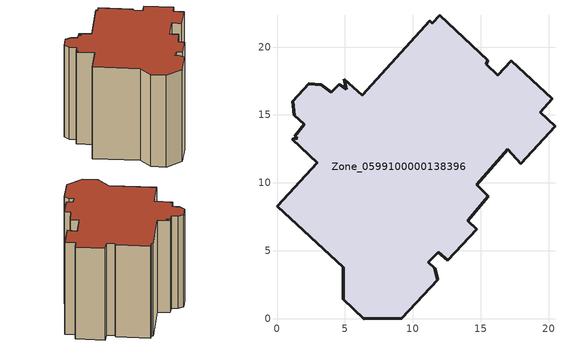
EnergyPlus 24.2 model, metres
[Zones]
Zone_0599100000138396
 floor ground (C_G): 11.41,21.73 11.98,22.34 15.49,19.03 15.39,18.75 16.26,17.91 17.22,19 20.26,16.2 19.38,15.2 20.45,14.16 17.95,11.39 16.98,12.47 14.68,9.86 15.56,9.01 14.03,7.22 14.71,6.61 12.58,4.32 11.88,4.9 11.13,4.16 11.62,3.73 11.83,2.87 9.19,0.03 6.4,0 4.87,1.45 4.88,3.8 0,8.3 2.96,11.48 1.1,13.23 1.47,13.29 1.29,13.45 2.01,14.3 1.28,14.99 1.16,16.02 2.32,17.31 3.24,17.22 3.98,16.67 4.57,17.25 5.08,16.9 4.94,17.61 6.26,16.44 11.24,21.94 z0
 wall outside (C_F): 17.22,19 16.26,17.91 15.39,18.75 15.49,19.03 11.98,22.34 11.41,21.73 11.24,21.94 6.26,16.44 4.94,17.61 5.08,16.9 4.57,17.25 3.98,16.67 3.24,17.22 2.32,17.31 1.16,16.02 1.28,14.99 2.01,14.3 1.29,13.45 1.47,13.29 1.1,13.23 2.96,11.48 0,8.3 4.88,3.8 4.87,1.45 6.4,0 9.19,0.03 11.83,2.87 11.62,3.73 11.13,4.16 11.88,4.9 12.58,4.32 14.71,6.61 14.03,7.22 15.56,9.01 14.68,9.86 16.98,12.47 17.95,11.39 20.45,14.16 19.38,15.2 20.26,16.2 17.22,19 z0:13.95
 roof outside (C_R): 11.41,21.73 11.24,21.94 6.26,16.44 4.94,17.61 5.08,16.9 4.57,17.25 3.98,16.67 3.24,17.22 2.32,17.31 1.16,16.02 1.28,14.99 2.01,14.3 1.29,13.45 1.47,13.29 1.1,13.23 2.96,11.48 0,8.3 4.88,3.8 4.87,1.45 6.4,0 9.19,0.03 11.83,2.87 11.62,3.73 11.13,4.16 11.88,4.9 12.58,4.32 14.71,6.61 14.03,7.22 15.56,9.01 14.68,9.86 16.98,12.47 17.95,11.39 20.45,14.16 19.38,15.2 20.26,16.2 17.22,19 16.26,17.91 15.39,18.75 15.49,19.03 11.98,22.34 z13.95
[BUILDING]
Pand.0599100000138396: North Axis=0; Terrain=City; Loads Convergence Tolerance Value=0.04; Temperature Convergence Tolerance Value=0.4; Solar Distribution=FullExterior; Maximum Number of Warmup Days=25; Minimum Number of Warmup Days=1
[Site:Location]
Rotterdam.The.Hague.AP_ZH_NLD Design_Conditions: Latitude=51.96; Longitude=4.45; Time Zone=1; Elevation=-4.5
[SITE:GROUNDTEMPERATURE:BUILDINGSURFACE]
18, 18, 18, 18, 18, 18, 18, 18, 18, 18, 18, 18
[MATERIAL] Thermal Absorptance=0.9; Solar Absorptance=0.7; Visible Absorptance=0.7
Name | Roughness | Thickness | Conductivity | Density | Specific Heat
G.D.1965 | MediumSmooth | 0.15 | 1 | 540 | 1210
F.D.1965 | Rough | 0.3 | 0.857143 | 1920 | 840
R.D.1965 | MediumRough | 0.2 | 0.08 | 1500 | 1000
[CONSTRUCTION]
C_G: G.D.1965
C_F: F.D.1965
C_R: R.D.1965
[ZONE]
Zone_0599100000138396: Type=1; Multiplier=1; Ceiling Height=Autocalculate; Volume=Autocalculate; Floor Area=autocalculate; Part of Total Floor Area=Yes
[ZONEINFILTRATION:DESIGNFLOWRATE]
Infil_Zone_0599100000138396: Zone or ZoneList or Space or SpaceList=Zone_0599100000138396; Schedule=AlwaysOn; Design Flow Rate Calculation Method=Flow/Area; Flow Rate per Floor Area=0.0042; Constant Term Coefficient=1; Temperature Term Coefficient=0; Velocity Term Coefficient=0; Velocity Squared Term Coefficient=0
[HVACTEMPLATE:ZONE:IDEALLOADSAIRSYSTEM]
Zone_0599100000138396: Maximum Heating Supply Air Temperature=50; Minimum Cooling Supply Air Temperature=13; Maximum Heating Supply Air Humidity Ratio=0.0156; Minimum Cooling Supply Air Humidity Ratio=0.0077; Heating Limit=NoLimit; Cooling Limit=NoLimit; Dehumidification Control Type=ConstantSensibleHeatRatio; Cooling Sensible Heat Ratio=0.7; Dehumidification Setpoint=60; Humidification Control Type=None; Humidification Setpoint=30; Outdoor Air Method=None; Outdoor Air Flow Rate per Person=0.00944; Outdoor Air Flow Rate per Zone Floor Area=0; Outdoor Air Flow Rate per Zone=0; Demand Controlled Ventilation Type=None; Outdoor Air Economizer Type=NoEconomizer; Heat Recovery Type=None; Sensible Heat Recovery Effectiveness=0.7; Latent Heat Recovery Effectiveness=0.65
[ZONECONTROL:THERMOSTAT]
ThermostatControl_Zone_0599100000138396: Zone or ZoneList=Zone_0599100000138396; Control Type Schedule=DualSetpointControlType; Control 1=Thermostat_Zone_0599100000138396; Temperature Difference Between Cutout And Setpoint=0
[THERMOSTATSETPOINT:DUALSETPOINT]
Thermostat_Zone_0599100000138396: Heating Setpoint Temperature Schedule=HeatingSetpoint_Zone_0599100000138396; Cooling Setpoint Temperature Schedule=CoolingSetpoint_Zone_0599100000138396
[SCHEDULE:COMPACT]
HeatingSetpoint_Zone_0599100000138396: Through: 12/31, For: AllDays, Until: 24:00, 21
CoolingSetpoint_Zone_0599100000138396: Through: 12/31, For: AllDays, Until: 24:00, 24
DualSetpointControlType: Through: 12/31, For: AllDays, Until: 24:00, 4
AlwaysOn: Through: 12/31, For: AllDays, Until: 24:00, 1
